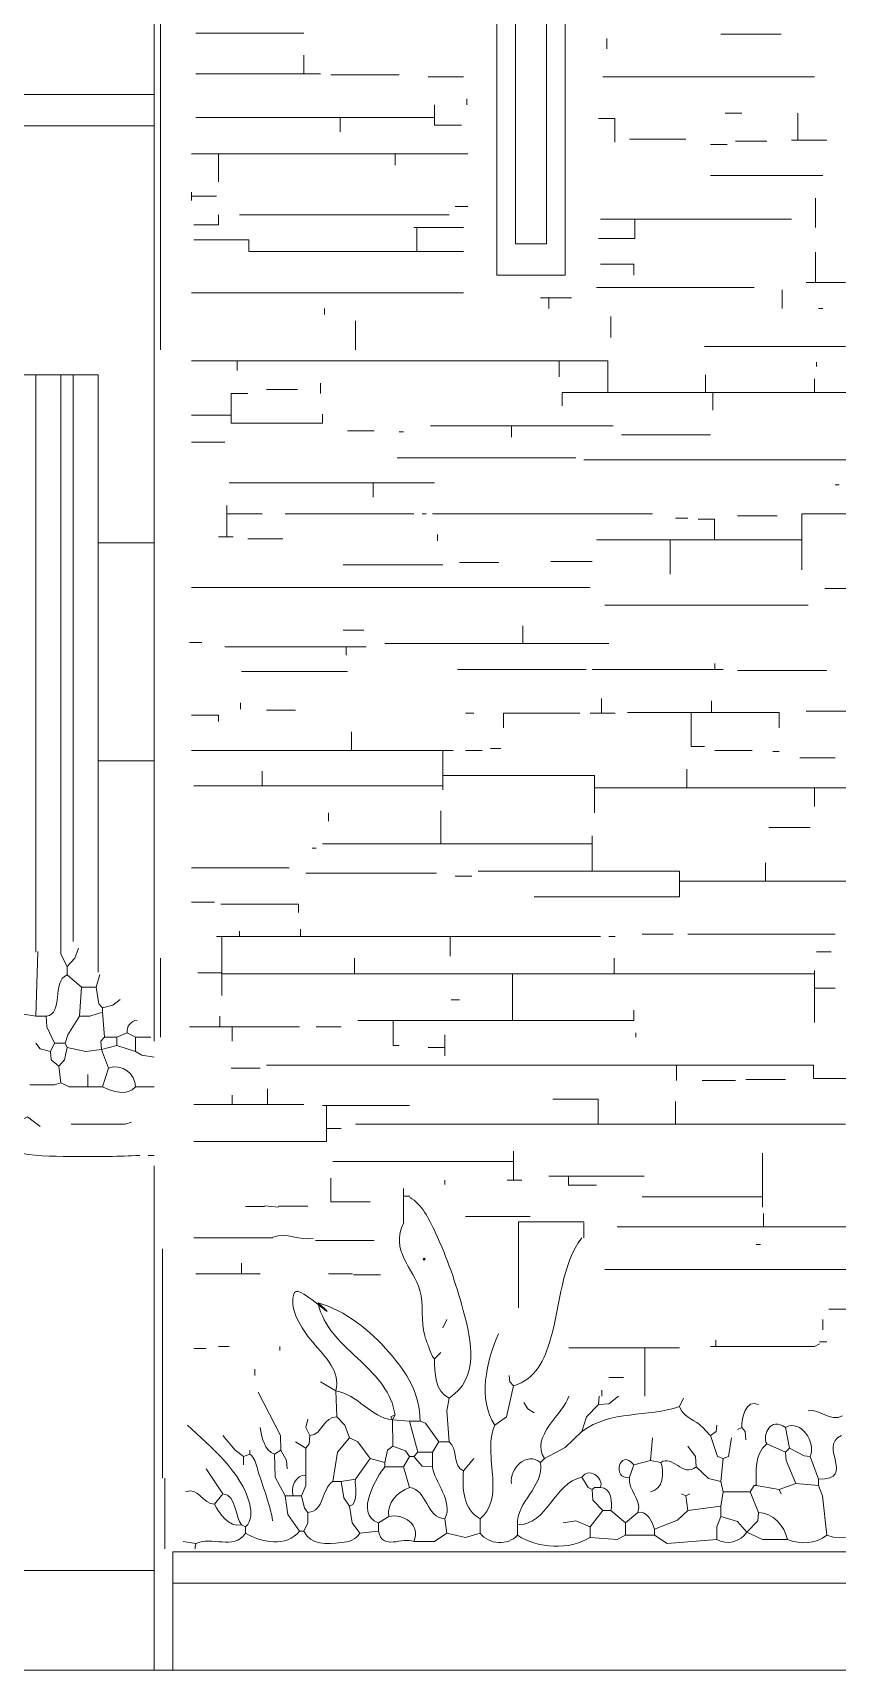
# Model space of a CAD drawing. Header units: millimetres. Extents: x 0 to 19989, y 0 to 8213.
# Drawn here: x 2562 to 4023, y 0 to 2974 of the extents above; entities that cross this region are included whole.
import ezdxf

# ---------------------------------------------------------------- set-up
doc = ezdxf.new("R2010")
doc.units = ezdxf.units.MM
for name, color, linetype, lineweight in [('ARCH', 7, 'Continuous', 13), ('GROUND', 7, 'Continuous', 13), ('LOUVERS', 7, 'Continuous', 13), ('MASONRY', 7, 'Continuous', 13), ('PLANTS', 94, 'Continuous', 13)]:
    doc.layers.add(name, color=color, linetype=linetype, lineweight=lineweight)

msp = doc.modelspace()

# ---------------------------------------------------------------- linework, layer by layer
at = {"layer": 'ARCH', "color": 7, "lineweight": 13}
for p, q in [((3405, 2533.9), (3405, 3382.4)), ((3529.4, 3382.4), (3529.4, 2533.9)), ((3438.9, 2590.5), (3438.9, 3337.1)), ((3495.5, 3337.1), (3495.5, 2590.5)), ((2782.8, 2997.7), (2782.8, 2862)), ((610.9, 2862), (2782.8, 2862)), ((2782.8, 2862), (2782.8, 2805.4)), ((2782.8, 2805.4), (644.8, 2805.4)), ((2782.8, 2805.4), (2782.8, 2047.5)), ((3495.5, 2590.5), (3438.9, 2590.5)), ((3529.4, 2533.9), (3405, 2533.9)), ((2681, 2047.5), (2782.8, 2047.5)), ((2782.8, 2047.5), (2782.8, 1651.6)), ((2681, 1651.6), (2782.8, 1651.6)), ((2782.8, 1651.6), (2782.8, 1142.5)), ((2782.8, 916.3), (2782.8, 226.2)), ((2782.8, 226.2), (2782.8, 181)), ((2816.7, 214.9), (7873.3, 214.9)), ((2816.7, 158.4), (2816.7, 214.9)), ((1030.9, 181), (2782.8, 181)), ((2782.8, 181), (2782.8, 0)), ((2816.7, 0), (2816.7, 158.4)), ((2816.7, 158.4), (7873.3, 158.4))]:
    msp.add_line(p, q, dxfattribs=at)
at = {"layer": 'GROUND', "color": 7, "lineweight": 13}
for p, q in [((610.9, 0), (2782.8, 0)), ((2782.8, 0), (2816.7, 0)), ((2816.7, 0), (7873.3, 0))]:
    msp.add_line(p, q, dxfattribs=at)
at = {"layer": 'LOUVERS', "color": 7, "lineweight": 13}
for p, q in [((2529, 2352.9), (2567.6, 2352.9)), ((2567.6, 2352.9), (2613.3, 2352.9)), ((2567.6, 2352.9), (2567.6, 1304.1)), ((2613.3, 2352.9), (2635.2, 2352.9)), ((2613.3, 2352.9), (2613.3, 1317.1)), ((2635.2, 2352.9), (2681, 2352.9)), ((2635.2, 2352.9), (2635.2, 1323.4)), ((2681, 2352.9), (2681, 2047.5)), ((2681, 2047.5), (2681, 1651.6)), ((2681, 1651.6), (2681, 1267.8))]:
    msp.add_line(p, q, dxfattribs=at)
at = {"layer": 'MASONRY', "color": 7, "lineweight": 13}
for p, q in [((2794.1, 2813), (2794.1, 3012.8)), ((2858.2, 2973.2), (3054.3, 2973.2)), ((3604.8, 2963.8), (3604.8, 2944.9)), ((3921.6, 2971.3), (3812.2, 2971.3)), ((3054.3, 2899.7), (3054.3, 2933.6)), ((3054.3, 2899.7), (2858.2, 2899.7)), ((3054.3, 2899.7), (3084.5, 2899.7)), ((3103.3, 2897.8), (3227.8, 2897.8)), ((3280.5, 2894), (3344.6, 2894)), ((3981.9, 2894), (3597.3, 2894)), ((3291.9, 2843.1), (3291.9, 2820.5)), ((3350.3, 2843.1), (3350.3, 2854.4)), ((3849.9, 2828.1), (3819.8, 2828.1)), ((3951.7, 2779), (3951.7, 2828.1)), ((2794.1, 2813), (2794.1, 2417)), ((3120.3, 2820.5), (2858.2, 2820.5)), ((3120.3, 2820.5), (3120.3, 2794.1)), ((3120.3, 2820.5), (3291.9, 2820.5)), ((3291.9, 2806.6), (3291.9, 2820.5)), ((3340.9, 2806.6), (3291.9, 2806.6)), ((3589.7, 2818.5), (3619.3, 2818.5)), ((3619.3, 2818.5), (3619.3, 2775.3)), ((3646.3, 2780.9), (3748.1, 2780.9)), ((3823.5, 2771.5), (3793.4, 2771.5)), ((3838.6, 2777.1), (3895.2, 2777.1)), ((3951.7, 2779), (3940.4, 2779)), ((4004.5, 2779), (3951.7, 2779)), ((2899.7, 2754.5), (2850.7, 2754.5)), ((2899.7, 2754.5), (2899.7, 2703.6)), ((2899.7, 2754.5), (3110.9, 2754.5)), ((3110.9, 2754.5), (3220.2, 2754.5)), ((3220.2, 2754.5), (3220.2, 2733.8)), ((3220.2, 2754.5), (3340.9, 2754.5)), ((3340.9, 2754.5), (3352.2, 2754.5)), ((3804.7, 2715.1), (3793.4, 2715.1)), ((3997, 2715.1), (3804.7, 2715.1)), ((2850.7, 2677.2), (2850.7, 2684.8)), ((2850.7, 2669.7), (2850.7, 2677.2)), ((2895.9, 2677.2), (2850.7, 2677.2)), ((3352.2, 2658.4), (3329.6, 2658.4)), ((3983.8, 2673.5), (3983.8, 2620.7)), ((2899.6, 2625), (2854.4, 2625)), ((2899.6, 2643.3), (2899.6, 2625)), ((3208.9, 2643.3), (2937.4, 2643.3)), ((3235.3, 2643.3), (3208.9, 2643.3)), ((3318.3, 2643.3), (3235.3, 2643.3)), ((3259.8, 2620.7), (3254.1, 2620.7)), ((3259.8, 2620.7), (3259.8, 2576.6)), ((3259.8, 2620.7), (3344.6, 2620.7)), ((3593.5, 2635.7), (3655.7, 2635.7)), ((3655.7, 2635.7), (3655.7, 2600.5)), ((3655.7, 2635.7), (3940.4, 2635.7)), ((2954.4, 2598), (2854.4, 2598)), ((2954.4, 2576.6), (2954.4, 2598)), ((3655.7, 2600.5), (3589.7, 2600.5)), ((3259.8, 2576.6), (2954.4, 2576.6)), ((3344.6, 2576.6), (3259.8, 2576.6)), ((3983.8, 2520.7), (3983.8, 2575.4)), ((3653.8, 2554.1), (3593.5, 2554.1)), ((3653.8, 2533.9), (3653.8, 2554.1)), ((2850.7, 2501.9), (3344.6, 2501.9)), ((3872.5, 2511.3), (3586, 2511.3)), ((3923.5, 2507.5), (3923.5, 2473.6)), ((3983.8, 2520.7), (3966.8, 2520.7)), ((3983.8, 2520.7), (4038.5, 2520.7)), ((3092, 2462.3), (3092, 2473.6)), ((3499.2, 2492.5), (3484.2, 2492.5)), ((3499.2, 2492.5), (3499.2, 2473.6)), ((3499.2, 2492.5), (3540.7, 2492.5)), ((3997, 2473.6), (3989.4, 2473.6)), ((3148.6, 2451), (3148.6, 2398.2)), ((3612.4, 2420.8), (3612.4, 2458.5)), ((2794.1, 2417), (2794.1, 2398.2)), ((4038.5, 2404.4), (3782.1, 2404.4)), ((2850.7, 2378.1), (2918.6, 2378.1)), ((2918.6, 2378.1), (2933.6, 2378.1)), ((2933.6, 2378.1), (3363.5, 2378.1)), ((2933.6, 2360.5), (2933.6, 2378.1)), ((3363.5, 2378.1), (3386.1, 2378.1)), ((3386.1, 2378.1), (3518.1, 2378.1)), ((3606.7, 2378.1), (3518.1, 2378.1)), ((3518.1, 2349.2), (3518.1, 2378.1)), ((3606.7, 2320.9), (3606.7, 2378.1)), ((3783.9, 2352.9), (3783.9, 2320.9)), ((3985.7, 2375.6), (3985.7, 2368)), ((3043, 2326.5), (2986.4, 2326.5)), ((3084.5, 2337.9), (3084.5, 2319)), ((3606.7, 2320.9), (3523.8, 2320.9)), ((3523.8, 2320.9), (3523.8, 2296.4)), ((3606.7, 2320.9), (3783.9, 2320.9)), ((3797.1, 2320.9), (3783.9, 2320.9)), ((3797.1, 2288.8), (3797.1, 2320.9)), ((3797.1, 2320.9), (3981.9, 2320.9)), ((3981.9, 2320.9), (3981.9, 2345.4)), ((4206.3, 2320.9), (3981.9, 2320.9)), ((2922.5, 2279.4), (2922.5, 2318.9)), ((2922.5, 2318.9), (2952.5, 2318.9)), ((2922.5, 2279.4), (2850.7, 2279.4)), ((2922.5, 2279.4), (2922.5, 2265.1)), ((2922.5, 2265.1), (3088.2, 2265.1)), ((3088.2, 2265.1), (3088.2, 2281.3)), ((3284.3, 2260.5), (3431.4, 2260.5)), ((3431.4, 2239.8), (3431.4, 2260.5)), ((3544.5, 2260.5), (3431.4, 2260.5)), ((3616.1, 2260.5), (3544.5, 2260.5)), ((3133.5, 2251.1), (3159.9, 2251.1)), ((3159.9, 2251.1), (3182.5, 2251.1)), ((3227.8, 2249.2), (3235.3, 2249.2)), ((3631.2, 2243.6), (3793.4, 2243.6)), ((2911, 2230.4), (2850.7, 2230.4)), ((3224, 2202.1), (3548.3, 2202.1)), ((4096.9, 2198.3), (3563.3, 2198.3)), ((3180.6, 2156.9), (2918.6, 2156.9)), ((3180.6, 2130.5), (3180.6, 2156.9)), ((3180.6, 2156.9), (3291.9, 2156.9)), ((4027.1, 2153.1), (4019.6, 2153.1)), ((2914.8, 2115.4), (2914.8, 2100.3)), ((2914.8, 2058.8), (2914.8, 2100.3)), ((2978.9, 2100.3), (2914.8, 2100.3)), ((3020.4, 2100.3), (3254.1, 2100.3)), ((3276.8, 2100.3), (3269.2, 2100.3)), ((3687.8, 2100.3), (3288.1, 2100.3)), ((3751.9, 2092.8), (3729.3, 2092.8)), ((3800.3, 2090.8), (3770.7, 2090.8)), ((3800.3, 2053.2), (3800.3, 2090.8)), ((3842.4, 2096.5), (3914, 2096.5)), ((3959.3, 2053.2), (3959.3, 2100.3)), ((3959.3, 2100.3), (3970.6, 2100.3)), ((3970.6, 2100.3), (4181.7, 2100.3)), ((2914.8, 2058.8), (2899.7, 2058.8)), ((2914.8, 2058.8), (2926.1, 2058.8)), ((2952.5, 2055.1), (3016.6, 2055.1)), ((3297.5, 2051.3), (3297.5, 2062.6)), ((3586, 2053.2), (3719.8, 2053.2)), ((3719.8, 1991), (3719.8, 2053.2)), ((3800.3, 2053.2), (3719.8, 2053.2)), ((3959.3, 2053.2), (3800.3, 2053.2)), ((3959.3, 2053.2), (3959.3, 1998.5)), ((3306.9, 2007.9), (3125.9, 2007.9)), ((3337.1, 2011.7), (3408.7, 2011.7)), ((3503, 2013.6), (3578.4, 2013.6)), ((2850.7, 1966.4), (3084.5, 1966.4)), ((3084.5, 1966.4), (3159.9, 1966.4)), ((3159.9, 1966.4), (3574.7, 1966.4)), ((4061.1, 1964.6), (4000.8, 1964.6)), ((3706.6, 1934.3), (3601.1, 1934.3)), ((3721.9, 1934.3), (3706.6, 1934.3)), ((3970.6, 1934.3), (3721.9, 1934.3)), ((3125.9, 1889.1), (3163.6, 1889.1)), ((3452.1, 1864.7), (3452.1, 1896.7)), ((2846.9, 1866.5), (2869.5, 1866.5)), ((3131.6, 1859), (2911, 1859)), ((3131.6, 1843.9), (3131.6, 1859)), ((3131.6, 1859), (3167.4, 1859)), ((3201.4, 1864.7), (3220.2, 1864.7)), ((3220.2, 1864.7), (3452.1, 1864.7)), ((3608.6, 1864.7), (3452.1, 1864.7)), ((3333.3, 1817.5), (3567.1, 1817.5)), ((3782.1, 1817.5), (3578.4, 1817.5)), ((3800.9, 1817.5), (3782.1, 1817.5)), ((3800.9, 1817.5), (3800.9, 1828.8)), ((3816, 1817.5), (3800.9, 1817.5)), ((4004.5, 1815.6), (3842.4, 1815.6)), ((2941.2, 1813.9), (3122.2, 1813.9)), ((3122.2, 1813.9), (3133.5, 1813.9)), ((2939.3, 1745.9), (2939.3, 1757.2)), ((3595.4, 1738.3), (3595.4, 1764.7)), ((3795.2, 1739.5), (3795.2, 1760.9)), ((2899.7, 1734.5), (2850.7, 1734.5)), ((2899.7, 1723.2), (2899.7, 1734.5)), ((2986.4, 1744), (3039.2, 1744)), ((3348.4, 1738.3), (3363.5, 1738.3)), ((3435.1, 1738.2), (3416.9, 1738.2)), ((3416.9, 1738.2), (3416.9, 1711.9)), ((3555.8, 1738.2), (3435.1, 1738.2)), ((3595.4, 1738.3), (3574.7, 1738.3)), ((3595.4, 1738.3), (3619.9, 1738.3)), ((3758.1, 1739.5), (3642.5, 1739.5)), ((3758.1, 1739.5), (3758.1, 1678)), ((3795.2, 1739.5), (3758.1, 1739.5)), ((3795.2, 1739.5), (3917.8, 1739.5)), ((3917.8, 1739.5), (3917.8, 1711.9)), ((3966.8, 1742.1), (4061.1, 1742.1)), ((3141, 1670.4), (3141, 1704.4)), ((3141, 1670.4), (2850.7, 1670.4)), ((3141, 1670.4), (3306.9, 1670.4)), ((3306.9, 1625.1), (3306.9, 1670.4)), ((3306.9, 1670.4), (3325.8, 1670.4)), ((3348.4, 1670.4), (3378.6, 1670.4)), ((3393.7, 1674.2), (3412.5, 1674.2)), ((3758.1, 1678), (3782.1, 1678)), ((3868.8, 1670.4), (3800.9, 1670.4)), ((3917.8, 1668.6), (3906.5, 1668.6)), ((3750, 1636.5), (3750, 1602.7)), ((3955.5, 1657.2), (4019.6, 1657.2)), ((2978.9, 1606.3), (2854.4, 1606.3)), ((2978.9, 1632.7), (2978.9, 1606.3)), ((3306.9, 1606.3), (2978.9, 1606.3)), ((3306.9, 1606.3), (3306.9, 1625.1)), ((3582.2, 1625.1), (3306.9, 1625.1)), ((3306.9, 1598.8), (3306.9, 1606.3)), ((3582.2, 1602.7), (3582.2, 1625.1)), ((3582.2, 1557.3), (3582.2, 1602.7)), ((3582.2, 1602.7), (3635, 1602.7)), ((3635, 1602.7), (3750, 1602.7)), ((3782.1, 1602.7), (3750, 1602.7)), ((3981.9, 1602.7), (3782.1, 1602.7)), ((3981.9, 1568.6), (3981.9, 1602.7)), ((4098.8, 1602.7), (3981.9, 1602.7)), ((3099.5, 1542.2), (3099.5, 1557.3)), ((3303.2, 1500.8), (3303.2, 1561.1)), ((3974.4, 1530.9), (3898.9, 1530.9)), ((3069.4, 1493.2), (3076.9, 1493.2)), ((3088.2, 1500.8), (3303.2, 1500.8)), ((3578.4, 1500.8), (3303.2, 1500.8)), ((3578.4, 1500.8), (3578.4, 1515.8)), ((3578.4, 1500.8), (3578.4, 1451.6)), ((2850.7, 1457.4), (3027.9, 1457.4)), ((3893.3, 1432.9), (3893.3, 1466.8)), ((3076.9, 1448), (3058.1, 1448)), ((3295.6, 1448), (3076.9, 1448)), ((3359.7, 1442.3), (3329.6, 1442.3)), ((3371, 1451.6), (3578.4, 1451.6)), ((3578.4, 1451.6), (3736.8, 1451.6)), ((3736.8, 1451.6), (3736.8, 1432.9)), ((3736.8, 1404.7), (3736.8, 1432.9)), ((3893.3, 1432.9), (3736.8, 1432.9)), ((3893.3, 1432.9), (4049.8, 1432.9)), ((3472.9, 1404.7), (3736.8, 1404.7)), ((2892.2, 1395.2), (2850.7, 1395.2)), ((3044.9, 1391.3), (2903.5, 1391.3)), ((3044.9, 1376.3), (3044.9, 1391.3)), ((2937.4, 1333), (2937.4, 1342.4)), ((3048.6, 1346.2), (3048.6, 1333)), ((2905.4, 1333), (2895.9, 1333)), ((2905.4, 1267), (2905.4, 1333)), ((2937.4, 1333), (2905.4, 1333)), ((2937.4, 1333), (3048.6, 1333)), ((3048.6, 1333), (3320.1, 1333)), ((3320.1, 1297.1), (3320.1, 1333)), ((3593.5, 1333), (3320.1, 1333)), ((3608.6, 1333), (3619.9, 1333)), ((3725.5, 1336.7), (3668.9, 1336.7)), ((3751.9, 1336.7), (4019.6, 1336.7)), ((2794.1, 1259.4), (2794.1, 1293.4)), ((3146.7, 1293.4), (3146.7, 1265)), ((3618, 1293.4), (3618, 1265)), ((4012.1, 1304.7), (3985.7, 1304.7)), ((2794.1, 1259.4), (2794.1, 1180.2)), ((2905.4, 1267), (2862, 1267)), ((2905.4, 1265), (2905.4, 1267)), ((2905.4, 1225.5), (2905.4, 1265)), ((2905.4, 1265), (3146.7, 1265)), ((3288.1, 1265), (3146.7, 1265)), ((3433.3, 1265), (3288.1, 1265)), ((3433.3, 1265), (3433.3, 1180.1)), ((3433.3, 1265), (3618, 1265)), ((3981.9, 1265), (3618, 1265)), ((3981.9, 1265), (3981.9, 1270.7)), ((3981.9, 1238.7), (3981.9, 1265)), ((3981.9, 1238.7), (3981.9, 1176.5)), ((3981.9, 1238.7), (4019.6, 1238.7)), ((3322, 1217.9), (3337.1, 1217.9)), ((3654, 1199.1), (3654, 1180.1)), ((2794.1, 1180.2), (2794.1, 1150.1)), ((2901.6, 1168.9), (2846.9, 1168.9)), ((2901.6, 1168.9), (2901.6, 1187.8)), ((2901.6, 1168.9), (2924.2, 1168.9)), ((2924.2, 1168.9), (2924.2, 1142.5)), ((2924.2, 1168.9), (3046.8, 1168.9)), ((3076.9, 1168.9), (3122.2, 1168.9)), ((3152.3, 1180.1), (3216.5, 1180.1)), ((3216.5, 1135), (3216.5, 1180.1)), ((3433.3, 1180.1), (3216.5, 1180.1)), ((3654, 1180.1), (3433.3, 1180.1)), ((3227.8, 1135), (3216.5, 1135)), ((3310.7, 1131.2), (3280.5, 1131.2)), ((3310.7, 1153.8), (3310.7, 1131.2)), ((3310.7, 1131.2), (3310.7, 1116.1)), ((3657.6, 1157.6), (3657.6, 1150.1)), ((2922.3, 1093.4), (2933.6, 1093.4)), ((2933.6, 1093.4), (2975.1, 1093.4)), ((2986.4, 1099.1), (3567.1, 1099.1)), ((3567.1, 1099.1), (3731.1, 1099.1)), ((3731.1, 1070.9), (3731.1, 1099.1)), ((3980, 1099.1), (3731.1, 1099.1)), ((3838.6, 1070.9), (3778.3, 1070.9)), ((3857.5, 1072.8), (3929.1, 1072.8)), ((3980, 1074.7), (3980, 1099.1)), ((4098.8, 1074.7), (3980, 1074.7)), ((2924.2, 1044.5), (2924.2, 1027.5)), ((2988.3, 1027.5), (2988.3, 1055.8)), ((2854.4, 1027.5), (2924.2, 1027.5)), ((2988.3, 1027.5), (2924.2, 1027.5)), ((3054.3, 1027.5), (2988.3, 1027.5)), ((3088.2, 1025.6), (3095.8, 1025.6)), ((3095.8, 984.2), (3095.8, 1025.6)), ((3246.6, 1025.6), (3095.8, 1025.6)), ((3570.9, 1037), (3506.8, 1037)), ((3589.1, 1037), (3570.9, 1037)), ((3589.1, 991.7), (3589.1, 1037)), ((3729.3, 991.7), (3729.3, 1033.2)), ((3095.8, 984.2), (3095.8, 960.3)), ((3095.8, 984.2), (3122.2, 984.2)), ((3148.6, 991.7), (3589.1, 991.7)), ((3589.1, 991.7), (3729.3, 991.7)), ((3729.3, 991.7), (4038.5, 991.7)), ((3095.8, 960.3), (2854.4, 960.3)), ((3107.1, 923.8), (3435.1, 923.8)), ((3435.1, 942.7), (3435.1, 923.8)), ((3435.1, 923.8), (3435.1, 889.9)), ((3887.6, 859.7), (3887.6, 938.9)), ((3103.4, 893.7), (3103.4, 850.8)), ((3535.1, 897.4), (3499.2, 897.4)), ((3535.1, 881.1), (3535.1, 897.4)), ((3672.7, 897.4), (3535.1, 897.4)), ((3235.3, 861.1), (3235.3, 874.8)), ((3310.7, 889.9), (3310.7, 882.4)), ((3423.8, 889.9), (3435.1, 889.9)), ((3450.2, 889.9), (3435.1, 889.9)), ((3586, 881.1), (3535.1, 881.1)), ((2982.8, 842.1), (2948.7, 842.1)), ((3061.8, 842.8), (3008.6, 842.8)), ((3103.4, 850.8), (3175, 850.8)), ((3246.9, 861.1), (3235.3, 861.1)), ((3235.3, 813), (3235.3, 861.1)), ((3684, 859.7), (3668.9, 859.7)), ((3887.6, 859.7), (3684, 859.7)), ((3887.6, 859.7), (3887.6, 840.9)), ((3465.3, 823.9), (3348.4, 823.9)), ((3555.8, 814.5), (3444.3, 814.5)), ((3444.3, 814.5), (3444.3, 658.3)), ((3563.1, 814.5), (3555.8, 814.5)), ((3563.1, 814.1), (3563.1, 814.5)), ((3563.1, 785.4), (3563.1, 812.6)), ((3868.8, 805.1), (3623.7, 805.1)), ((3889.5, 805.1), (3868.8, 805.1)), ((3889.5, 805.1), (3889.5, 829.6)), ((4117.6, 805.1), (3889.5, 805.1)), ((2854.4, 785.5), (2998.4, 785.5)), ((3075.7, 780.5), (3182.5, 780.5)), ((2797.9, 348.8), (2797.9, 765.5)), ((3876.3, 773), (3883.9, 773)), ((2941.2, 720.2), (2858.2, 720.2)), ((2941.2, 739.1), (2941.2, 720.2)), ((2941.2, 720.2), (2975.1, 720.2)), ((3193.8, 718.3), (3144.8, 718.3)), ((3601.1, 727.8), (4110.1, 727.8)), ((4117.6, 656.1), (4008.3, 656.1)), ((3997, 637.3), (3997, 618.4)), ((3802.8, 588.2), (3802.8, 599.5)), ((3990.9, 596.2), (4004.5, 596.2)), ((2877.1, 584.5), (2854.4, 584.5)), ((2899.7, 588.2), (2918.6, 588.2)), ((3010.9, 588.2), (3010.9, 580.7)), ((3535.8, 585.8), (3619.9, 585.8)), ((3619.9, 585.8), (3673.9, 585.8)), ((3673.9, 497.7), (3673.9, 585.8)), ((3736.8, 585.8), (3673.9, 585.8)), ((3802.8, 588.2), (3793.4, 588.2)), ((3802.8, 588.2), (3965.6, 588.2)), ((2965.7, 535.4), (2965.7, 546.8)), ((3596, 509), (3596, 497.7)), ((3635, 531.7), (3608.6, 531.7)), ((2801.7, 220.6), (2801.7, 226.2)), ((2857.3, 226.1), (2857.3, 220.6))]:
    msp.add_line(p, q, dxfattribs=at)
at = {"layer": 'PLANTS', "color": 94, "lineweight": 13}
for points in [[(2613.3, 1317.1), (2613.3, 1300.9), (2624.4, 1278.3)], [(2624.4, 1278.3), (2638.5, 1293.4), (2645.4, 1311.6)], [(2571.5, 1305.2), (2567.9, 1187.8)], [(2624.4, 1263.2), (2624.4, 1278.3)], [(2650.8, 1240.6), (2624.4, 1263.2)], [(2684.2, 1263.9), (2677.2, 1240.6)], [(2650.8, 1240.6), (2647.1, 1187.8)], [(2650.8, 1240.6), (2677.2, 1240.6)], [(2688.5, 1202.9), (2682.2, 1210.4), (2677.2, 1240.6)], [(2522.6, 1195.3), (2567.9, 1187.8)], [(2688.5, 1195.3), (2665.9, 1187.9), (2647.1, 1187.8)], [(2721.1, 1218.4), (2707.4, 1207.8), (2688.5, 1202.9)], [(2688.5, 1195.3), (2688.5, 1202.9)], [(2688.5, 1195.3), (2692.3, 1150.1)], [(2586.7, 1187.8), (2567.9, 1187.8)], [(2586.7, 1187.8), (2587.8, 1168.9), (2601.8, 1138.8)], [(2620.7, 1138.8), (2625.6, 1153.8), (2647.1, 1187.8)], [(2594.3, 1123.7), (2575.6, 1128.7), (2567.9, 1138.8)], [(2594.3, 1123.7), (2601.8, 1138.8)], [(2601.8, 1138.8), (2620.7, 1138.8)], [(2609.4, 1097.3), (2619.5, 1108.6), (2624.4, 1131.2)], [(2620.7, 1138.8), (2624.4, 1131.2)], [(2686.7, 1127.5), (2658.4, 1123.8), (2624.4, 1131.2)], [(2686.7, 1127.5), (2685.8, 1142.5), (2692.3, 1150.1)], [(2686.7, 1127.5), (2714.9, 1135)], [(2714.9, 1150.1), (2692.3, 1150.1)], [(2714.9, 1150.1), (2733.8, 1157.6)], [(2714.9, 1150.1), (2714.9, 1135)], [(2748.9, 1123.7), (2714.9, 1135)], [(2748.9, 1150.1), (2733.8, 1157.6)], [(2776.7, 1150.1), (2748.9, 1150.1)], [(2748.9, 1150.1), (2748.9, 1123.7)], [(2594.3, 1123.7), (2595.5, 1108.6), (2609.4, 1097.3)], [(2686.7, 1127.5), (2699.8, 1093.5)], [(2782.8, 1113.6), (2760.2, 1117.2), (2748.9, 1123.7)], [(2609.4, 1097.3), (2613.1, 1067.1)], [(2662.1, 1082.2), (2662.1, 1059.6)], [(2699.8, 1093.5), (2688.5, 1059.6)], [(2556.6, 1063.3), (2601.8, 1063.5), (2613.1, 1067.1)], [(2662.1, 1059.6), (2628.2, 1059.7), (2613.1, 1067.1)], [(2688.5, 1059.6), (2662.1, 1059.6)], [(2782.8, 1059.6), (2748.9, 1059.6)], [(2533.9, 995.5), (2552.8, 1005.4), (2575.4, 987.9)], [(2632, 991.7), (2730, 991.7), (2741.3, 995.5)], [(2771.5, 935.1), (2782.8, 935.1)], [(3008.6, 840.9), (2982.8, 843.3)], [(3142.7, 720.2), (3099.5, 720.2)], [(3314.5, 637.3), (3306.9, 622.2)], [(3291.9, 565.6), (3303.2, 576.9)], [(3965.6, 588.2), (3981.9, 588.2), (3990.9, 592.8)], [(3435.1, 516.6), (3428.8, 524.1), (3427.6, 535.4)], [(3112.7, 507.2), (3084.5, 524.1)], [(3112.7, 507.2), (3114.6, 460)], [(3435.1, 516.6), (3422.6, 460), (3401.2, 444.9)], [(2971.3, 505.3), (3011.8, 426.1), (3012.8, 399.7)], [(3318.3, 494), (3314.5, 471.3), (3318.3, 414.8)], [(3472.9, 467.6), (3461.5, 475.1), (3454, 486.4)], [(3589.7, 482.7), (3568.2, 460), (3559.6, 433.6)], [(3590.9, 497.7), (3589.7, 482.7)], [(3589.7, 482.7), (3608.6, 483.9), (3626.1, 497.7)], [(3744.3, 494), (3736.8, 478.9)], [(3065.6, 426.1), (3058.2, 441.2), (3061.8, 456.3)], [(3137.3, 422.3), (3128.7, 444.9), (3114.6, 460)], [(3215.7, 454.8), (3212.7, 460), (3220.2, 463.8)], [(3215.7, 454.8), (3220.2, 463.8)], [(3246.6, 452.5), (3215.7, 454.8)], [(3215.7, 454.8), (3216.4, 407.2)], [(3246.6, 452.5), (3265.5, 452.5)], [(3246.6, 452.5), (3261.7, 395.9)], [(3299.4, 414.8), (3275.7, 448.6), (3265.5, 452.5)], [(2907.2, 426.1), (2929.9, 399.7), (2944.9, 388.4)], [(3065.6, 426.1), (3064.4, 411), (3058.1, 403.5)], [(3137.3, 422.3), (3115.7, 395.9), (3107.1, 343.1)], [(3137.3, 422.3), (3152.3, 414.8), (3175, 384.6)], [(3491.7, 384.6), (3529.4, 404.5), (3559.6, 433.6)], [(3684, 380.8), (3687.8, 422.3)], [(3804.7, 444.9), (3803.5, 433.6), (3793.4, 426.1)], [(3816, 384.6), (3805.7, 388.5), (3793.4, 426.1)], [(3831.1, 422.3), (3826.1, 388.5), (3816, 384.6)], [(3849.9, 441.2), (3842.4, 437.4)], [(3849.9, 441.2), (3856.3, 433.6), (3857.5, 418.6)], [(3936.7, 403.5), (3929.1, 441.2)], [(2944.9, 388.4), (2956.3, 392.2)], [(2944.9, 388.4), (2944.9, 373.3)], [(2956.3, 399.7), (2956.3, 392.2)], [(3001.5, 392.2), (3012.8, 399.7)], [(3001.5, 392.2), (3002.6, 350.7), (3020.4, 316.7)], [(3024.1, 365.8), (3023.1, 380.8), (3012.8, 399.7)], [(3039.2, 414.8), (3058.1, 403.5)], [(3058.1, 354.4), (3058.1, 403.5)], [(3201.4, 377.1), (3206.3, 399.7), (3216.4, 407.2)], [(3246.6, 388.4), (3239.1, 398.5), (3216.4, 407.2)], [(3246.6, 388.4), (3235.3, 369.5)], [(3246.6, 388.4), (3254.1, 388.4)], [(3261.7, 395.9), (3254.1, 388.4)], [(3288.1, 369.5), (3269.2, 370.7), (3254.1, 388.4)], [(3288.1, 395.9), (3261.7, 395.9)], [(3288.1, 395.9), (3299.4, 414.8)], [(3288.1, 395.9), (3288.1, 369.5)], [(3299.4, 414.8), (3318.3, 414.8)], [(3767, 369.5), (3765.8, 388.4), (3751.9, 407.2)], [(3929.1, 395.9), (3895.2, 411)], [(3936.7, 403.5), (3929.1, 395.9)], [(3948, 339.4), (3930.3, 380.8), (3929.1, 395.9)], [(3936.7, 403.5), (3963, 389.4), (3974.4, 388.4)], [(3974.4, 388.4), (3989.4, 346.9)], [(2907.2, 320.5), (2877.1, 365.8)], [(3148.6, 346.9), (3175, 384.6)], [(3201.4, 377.1), (3175, 384.6)], [(3201.4, 377.1), (3201.4, 369.5)], [(3201.4, 369.5), (3235.3, 369.5)], [(3235.3, 369.5), (3246.6, 331.8)], [(3363.5, 384.6), (3344.6, 362)], [(3491.7, 384.6), (3484.2, 377.1)], [(3646.3, 350.7), (3653.8, 373.3)], [(3684, 380.8), (3653.8, 373.3)], [(3702.9, 377.1), (3684, 380.8)], [(3812.2, 343.1), (3789.6, 348.1), (3767, 369.5)], [(3812.2, 343.1), (3816, 384.6)], [(2801.7, 226.2), (2801.7, 348.8)], [(3058.1, 354.4), (3057.9, 335.6), (3050.5, 316.7)], [(3122.2, 343.1), (3107.1, 343.1)], [(3148.6, 346.9), (3122.2, 343.1)], [(3122.2, 343.1), (3127, 313), (3137.3, 297.9)], [(3578.4, 328.1), (3571, 332), (3559.6, 350.7)], [(3593.5, 331.8), (3582.2, 331.8), (3578.4, 328.1)], [(3578.4, 328.1), (3579.6, 309.2), (3597.3, 290.3)], [(3816, 324.3), (3812.2, 343.1)], [(3865, 324.3), (3872.5, 335.6), (3876.3, 335.6)], [(3876.3, 335.6), (3917.8, 328.1)], [(3917.8, 328.1), (3948, 339.4)], [(3921.6, 320.5), (3917.8, 328.1)], [(3989.4, 335.6), (3948, 339.4)], [(3989.4, 335.6), (3989.4, 346.9)], [(3989.4, 335.6), (3996.8, 316.7), (4004.5, 245.1)], [(2907.2, 320.5), (2892.2, 301.7)], [(3020.4, 316.7), (3035.4, 316.7)], [(3046.8, 252.6), (3025.2, 282.8), (3020.4, 316.7)], [(3050.5, 316.7), (3035.4, 316.7)], [(3061.8, 286.6), (3055.5, 294.1), (3050.5, 316.7)], [(3156.1, 248.9), (3142.2, 267.7), (3137.3, 297.9)], [(3748.1, 316.7), (3740.6, 320.5)], [(3748.1, 316.7), (3755.7, 320.5)], [(3748.1, 316.7), (3751.9, 290.3)], [(3751.9, 290.3), (3812.2, 297.9)], [(3816, 324.3), (3812.2, 297.9)], [(3812.2, 279), (3812.2, 297.9)], [(3816, 324.3), (3865, 324.3)], [(3865, 324.3), (3880.1, 286.6)], [(3061.8, 286.6), (3061.7, 267.7), (3054.3, 252.6)], [(3208.9, 279), (3190, 267.7)], [(3190, 252.6), (3190, 267.7)], [(3310.7, 275.3), (3314.5, 248.9)], [(3374.8, 275.3), (3374.8, 248.9)], [(3574.7, 260.2), (3548.3, 271.3), (3525.6, 267.7)], [(3597.3, 290.3), (3574.7, 260.2)], [(3612.4, 290.3), (3597.3, 290.3)], [(3638.8, 267.7), (3612.4, 290.3)], [(3638.8, 267.7), (3661.4, 286.6)], [(3638.8, 267.7), (3638.8, 245.1)], [(3691.6, 256.4), (3733, 272.5), (3751.9, 290.3)], [(3804.7, 237.6), (3804.8, 260.2), (3812.2, 279)], [(3859.4, 250.8), (3842.2, 270.3), (3812.2, 279)], [(3859.4, 250.8), (3878.9, 271.5), (3880.1, 286.6)], [(2941.2, 264), (2948.7, 260.2)], [(2948.7, 248.9), (2948.7, 260.2)], [(3046.8, 252.6), (3054.3, 252.6)], [(3156.1, 248.9), (3190, 252.6)], [(3314.5, 248.9), (3291.9, 233.8), (3254.1, 233.8)], [(3374.8, 248.9), (3348.4, 241.3), (3314.5, 248.9)], [(3442.7, 264), (3442.7, 245.1)], [(3574.7, 241.3), (3574.7, 260.2)], [(3574.7, 241.3), (3623.7, 237.7), (3638.8, 245.1)], [(3691.6, 245.1), (3638.8, 245.1)], [(3691.6, 245.1), (3691.6, 256.4)], [(3691.6, 245.1), (3714.2, 230.2), (3804.7, 237.6)], [(3859.4, 250.8), (3887.6, 237.7), (3932.9, 237.6)], [(4053.5, 241.3), (4015.8, 241.5), (4004.5, 245.1)], [(2858.2, 230), (2835.6, 233.8)], [(2858.2, 230), (2857.7, 226.1)]]:
    msp.add_lwpolyline(points, dxfattribs=at)
msp.add_lwpolyline([(3271.1, 746.6), (3273, 748.5), (3274.9, 746.6), (3273, 744.7)], close=True, dxfattribs=at)
for points in [[(2586.7, 1187.8), (2619.6, 1193.1), (2595.2, 1249.5), (2624.4, 1263.2)], [(2751.7, 1180.8), (2740.9, 1180.1), (2731, 1168.8), (2733.8, 1157.6)], [(2699.8, 1093.5), (2724.8, 1103), (2748, 1083), (2748.9, 1059.6)], [(2748.9, 1059.6), (2734.6, 1041.9), (2705.5, 1051.1), (2688.5, 1059.6)], [(2998.4, 786.7), (3023.6, 796.8), (3046.5, 779.2), (3071.5, 784.3)], [(3408.2, 610.8), (3385.3, 561.2), (3370.7, 492.4), (3401.2, 444.9)], [(3291.9, 565.6), (3291.7, 540.2), (3292.4, 506.6), (3318.3, 494)], [(3112.7, 507.2), (3153, 501.3), (3175.2, 458.8), (3215.7, 454.8)], [(3491.7, 384.6), (3464.5, 424.1), (3526.9, 467), (3535.8, 497.7)], [(3559.6, 433.6), (3613.1, 473.4), (3678.5, 458.5), (3736.8, 478.9)], [(3849.9, 441.2), (3848.8, 457.2), (3857.5, 493.5), (3880.1, 482.7)], [(4032.8, 461.9), (4008.8, 449.6), (3992.8, 476.2), (3970.6, 471.3)], [(3065.6, 426.1), (3089, 428.8), (3090.4, 460.8), (3114.6, 460)], [(3929.1, 441.2), (3902.7, 460), (3886.9, 429.2), (3895.2, 411)], [(3929.1, 441.2), (3957.9, 456.5), (3985.2, 413.7), (3974.4, 388.4)], [(3001.5, 392.2), (2982.4, 398.6), (2977.9, 424.3), (2975.1, 441.2)], [(4030.9, 426.1), (3986.9, 406.5), (4060.5, 346.9), (3989.4, 346.9)], [(3344.6, 362), (3323.7, 369.9), (3335.5, 402), (3318.3, 414.8)], [(3431.4, 339.4), (3428.1, 366.3), (3458.7, 398.1), (3484.2, 377.1)], [(3646.3, 350.7), (3612.5, 344.5), (3628.3, 405.2), (3653.8, 373.3)], [(3702.9, 377.1), (3723.2, 393.3), (3743.3, 348.8), (3767, 369.5)], [(3876.3, 335.6), (3876.5, 360.6), (3872, 393.1), (3895.2, 411)], [(3201.4, 369.5), (3190.1, 354.7), (3143.7, 283.6), (3190, 267.7)], [(3288.1, 369.5), (3291.1, 342.9), (3327, 306.1), (3310.7, 275.3)], [(3374.8, 275.3), (3343.6, 290.3), (3342, 333.6), (3344.6, 362)], [(3442.7, 264), (3440.1, 307.7), (3490.3, 330.9), (3484.2, 377.1)], [(3593.5, 331.8), (3599.6, 352), (3571.3, 368.9), (3559.6, 350.7)], [(3702.9, 377.1), (3710, 359.3), (3707.4, 328.3), (3684, 324.3)], [(2839.4, 324.3), (2863.6, 334), (2870.9, 300.9), (2892.2, 301.7)], [(3058.1, 354.4), (3040.7, 355.3), (3028.8, 331.7), (3035.4, 316.7)], [(3061.8, 286.6), (3092.6, 288.8), (3085.9, 328.9), (3107.1, 343.1)], [(3148.6, 346.9), (3145.4, 337.8), (3156.6, 303.4), (3137.3, 297.9)], [(3208.9, 279), (3204.7, 304.3), (3225.3, 324.1), (3246.6, 331.8)], [(3310.7, 275.3), (3275.7, 276.4), (3279.3, 328.1), (3246.6, 331.8)], [(3442.7, 264), (3498.9, 264.7), (3507.1, 339.6), (3559.6, 350.7)], [(3593.5, 331.8), (3613.7, 332.2), (3615.2, 302.9), (3612.4, 290.3)], [(3661.4, 286.6), (3669.5, 310.9), (3641.7, 326.8), (3646.3, 350.7)], [(2892.2, 301.7), (2900.9, 285.5), (2917.8, 259), (2941.2, 264)], [(2907.2, 320.5), (2933.1, 317.8), (2929.1, 277.2), (2941.2, 264)], [(3208.9, 279), (3234.4, 285.5), (3268.4, 264.2), (3254.1, 233.8)], [(3661.4, 286.6), (3678.9, 291), (3687.3, 267.3), (3691.6, 256.4)], [(3932.9, 237.6), (3927.9, 262), (3906.3, 286.3), (3880.1, 286.6)], [(2858.2, 230), (2887.4, 244.9), (2926, 216.9), (2948.7, 248.9)], [(3046.8, 252.6), (3023.3, 223.1), (2976.4, 231.8), (2948.7, 248.9)], [(3190, 252.6), (3197.1, 216.6), (3234.1, 242.7), (3254.1, 233.8)], [(3374.8, 248.9), (3390.7, 227.9), (3424.9, 226.1), (3442.7, 245.1)], [(3574.7, 241.3), (3535.9, 217.7), (3480.5, 220.7), (3442.7, 245.1)], [(3859.4, 250.8), (3848.4, 233.7), (3821.8, 226.2), (3804.7, 237.6)], [(3932.9, 237.6), (3955.8, 228.3), (3984.6, 229.2), (4004.5, 245.1)]]:
    msp.add_open_spline(points, degree=3, dxfattribs=at)
for points, knots in [([(2541.5, 938.9), (2574.8, 933.1), (2646.9, 933.2), (2718.8, 932.8), (2756.4, 935.1)], [0, 0, 0, 0, 0.473751, 1, 1, 1, 1]), ([(3318.3, 494), (3373.2, 530.7), (3347.9, 653.4), (3307.3, 770.7), (3268.5, 846.7), (3246.9, 858.7)], [0, 0, 0, 0, 0.428831, 0.804213, 1, 1, 1, 1]), ([(3291.9, 565.6), (3286.3, 570.8), (3282.5, 585.9), (3264.7, 626.5), (3282.3, 709), (3210.2, 762.3), (3236, 813)], [0, 0, 0, 0, 0.101809, 0.184628, 0.507252, 1, 1, 1, 1]), ([(3435.1, 516.6), (3475.6, 528.5), (3519.2, 622), (3523.1, 738.5), (3559.2, 785.4)], [0, 0, 0, 0, 0.376904, 1, 1, 1, 1]), ([(3112.7, 507.2), (3121.4, 544.2), (3068.9, 588.7), (3025.7, 659.9), (3043.1, 701), (3123.2, 627.1), (3080.7, 667.4)], [0, 0, 0, 0, 0.405624, 0.785668, 0.860311, 1, 1, 1, 1]), ([(3265.5, 452.5), (3266.6, 500.4), (3212.4, 587.3), (3130.1, 653), (3080.7, 667.4)], [0, 0, 0, 0, 0.467897, 1, 1, 1, 1]), ([(3080.7, 667.4), (3089, 622.4), (3156, 566.7), (3214.2, 504.5), (3220.2, 463.8)], [0, 0, 0, 0, 0.537544, 1, 1, 1, 1]), ([(3793.4, 426.1), (3786, 432.2), (3771.1, 453.9), (3743.1, 460.4), (3736.8, 478.9)], [0, 0, 0, 0, 0.369861, 1, 1, 1, 1]), ([(2843.1, 444.9), (2884.5, 406.6), (2956.4, 348.2), (2960.3, 272.2), (2948.7, 260.2)], [0, 0, 0, 0, 0.802479, 1, 1, 1, 1]), ([(3374.8, 275.3), (3395.4, 292.3), (3403.2, 349.4), (3387.9, 414.2), (3401.2, 444.9)], [0, 0, 0, 0, 0.423395, 1, 1, 1, 1]), ([(2997.7, 271.5), (2993.1, 303.3), (2974.2, 345.6), (2965.1, 386.3), (2956.3, 392.2)], [0, 0, 0, 0, 0.757678, 1, 1, 1, 1]), ([(3156.1, 248.9), (3149.1, 236.3), (3112.1, 228.9), (3067, 227), (3054.3, 252.6)], [0, 0, 0, 0, 0.346815, 1, 1, 1, 1])]:
    msp.add_open_spline(points, degree=3, knots=knots, dxfattribs=at)

doc.saveas('drawing.dxf')
